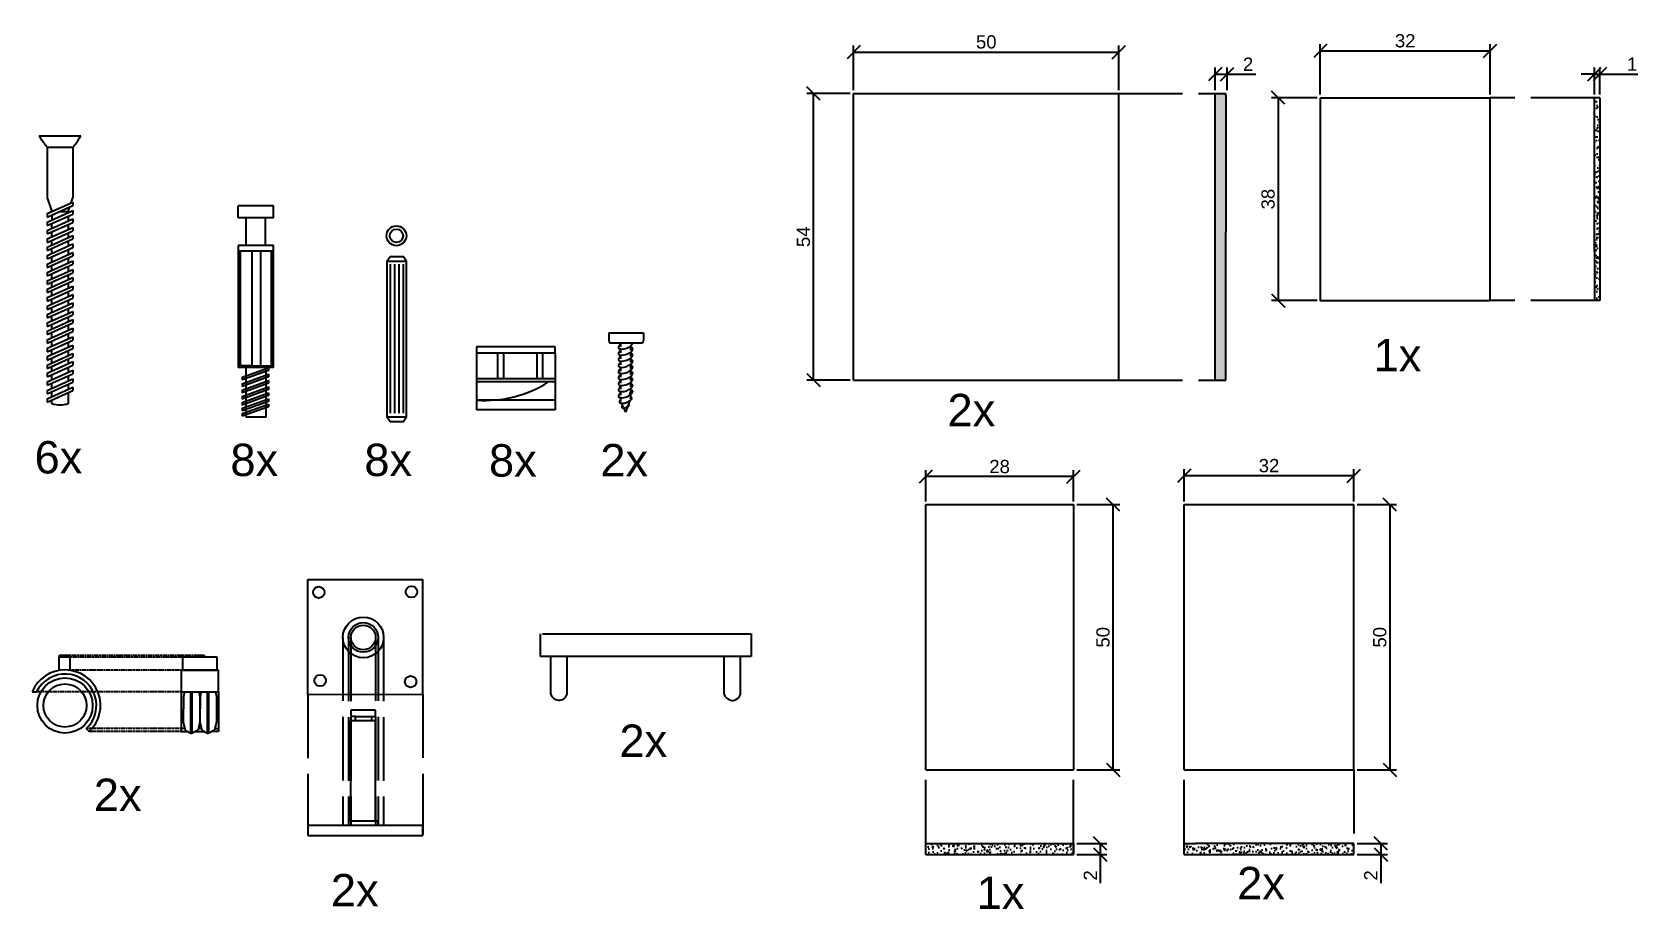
# Model space of a CAD drawing. Header units: inches. Extents: x 69 to 404, y 41 to 492.
# Drawn here: x 101.1 to 403.8, y 40.8 to 206 of the extents above; entities that cross this region are included whole.
import ezdxf

# ---------------------------------------------------------------- set-up
doc = ezdxf.new("R2010")
doc.units = ezdxf.units.IN
doc.header["$MEASUREMENT"] = 0
doc.linetypes.add('ACAD_ISO02W100', pattern=[15, 12, -3])
for name, color, linetype in [('Chiodi', 1, 'Continuous'), ('LINE', 3, 'ACAD_ISO02W100'), ('Oltedal', 7, 'Continuous'), ('Quote', 4, 'Continuous')]:
    doc.layers.add(name, color=color, linetype=linetype)
doc.styles.get("Standard").update_dxf_attribs({"font": 'Arial.ttf'})
doc.dimstyles.new('ISO-25', dxfattribs={"dimtxt": 2.5, "dimasz": 2.5, "dimexe": 1.25, "dimexo": 0.625, "dimtad": 1, "dimdec": 0, "dimtxsty": 'Standard', "dimblk": 'OBLIQUE', "dimblk1": 'OBLIQUE', "dimblk2": 'OBLIQUE', "dimcen": 2.5, "dimadec": 0, "dimazin": 0, "dimtfac": 1, "dimtdec": 0, "dimtmove": 0, "dimatfit": 3, "dimfxl": 1, "dimarcsym": 1})
pattern_1 = [(50, (23.9792, -90.4118), (2.1517805, -0.1882564), [0.225, -2.475]), (355, (23.9792, -90.4118), (-0.416254, 2.256576), [0.18, -1.98]), (100.45144, (24.1585, -90.4275), (1.735527, 2.06832), [0.191221, -2.103426]), (46.1842, (23.9792, -89.8118), (3.201724, -0.496558), [0.3375, -3.7125]), (96.6356, (24.246, -89.8532), (2.803986, 2.922356), [0.28683, -3.155141]), (351.1842, (23.979, -89.8118), (2.803986, 2.922356), [0.27, -2.97]), (21, (24.2792, -89.9618), (1.790721, -1.207857), [0.225, -2.475]), (326, (24.2792, -89.9618), (0.729946, 2.17545), [0.18, -1.98]), (71.45144, (24.4284, -90.0625), (2.520667, 0.967593), [0.191221, -2.103426]), (37.5, (23.97915, -90.4118), (0.0364796, 0.9986816), [0, -1.956, 0, -2.01, 0, -1.9875]), (7.5, (23.9792, -90.4118), (0.7892086, 1.1832351), [0, -1.146, 0, -1.911, 0, -0.7575]), (327.5, (23.31015, -90.4118), (1.6014673, -0.0676646), [0, -0.75, 0, -2.34, 0, -3.105]), (317.5, (23.0102, -90.4118), (1.7495585, 0.300315), [0, -0.975, 0, -1.554, 0, -2.205])]

# ---------------------------------------------------------------- blocks, each defined once
blk = doc.blocks.new('_Oblique')
at = {"color": 0, "linetype": 'ByBlock', "lineweight": -2}
blk.add_line((-0.5, -0.5), (0.5, 0.5), dxfattribs=at)
blk = doc.blocks.new('*D16')
at = {"layer": 'Defpoints', "color": 0, "transparency": 16777216}
for p in [(396.66, 198.13), (395.63, 193.68), (396.66, 193.68)]:
    blk.add_point(p, dxfattribs=at)
at = {"layer": 'Quote', "color": 0, "lineweight": -2, "transparency": 16777216}
for p, q in [((395.63, 198.13), (393.13, 198.13)), ((395.63, 194.3), (395.63, 199.38)), ((395.63, 198.13), (396.66, 198.13)), ((396.66, 194.3), (396.66, 199.38)), ((396.66, 198.13), (403.83, 198.13))]:
    blk.add_line(p, q, dxfattribs=at)
at = {"layer": 'Quote', "color": 0, "lineweight": -2, "transparency": 16777216, "xscale": 2.5, "yscale": 2.5, "zscale": 2.5}
blk.add_blockref('_Oblique', (395.63, 198.13), dxfattribs=at)
at = {"layer": 'Quote', "color": 0, "lineweight": -2, "transparency": 16777216, "xscale": 2.5, "yscale": 2.5, "zscale": 2.5, "rotation": 180}
blk.add_blockref('_Oblique', (396.66, 198.13), dxfattribs=at)
at = {"layer": 'Quote', "color": 0, "transparency": 16777216, "insert": (402.74, 200.01), "char_height": 2.5, "attachment_point": 5}
blk.add_mtext('1', dxfattribs=at)
blk = doc.blocks.new('*D17')
at = {"layer": 'Defpoints', "color": 0, "transparency": 16777216}
for p in [(297.42, 53.13), (297.42, 51.07), (302.47, 51.07)]:
    blk.add_point(p, dxfattribs=at)
at = {"layer": 'Quote', "color": 0, "lineweight": -2, "transparency": 16777216}
for p, q in [((298.04, 53.13), (303.72, 53.13)), ((302.47, 53.13), (302.47, 51.07)), ((298.04, 51.07), (303.72, 51.07)), ((302.47, 51.07), (302.47, 45.65))]:
    blk.add_line(p, q, dxfattribs=at)
at = {"layer": 'Quote', "color": 0, "lineweight": -2, "transparency": 16777216, "xscale": 2.5, "yscale": 2.5, "zscale": 2.5}
for p, rotation in [((302.47, 53.13), 90), ((302.47, 51.07), 270)]:
    blk.add_blockref('_Oblique', p, dxfattribs=dict(at, rotation=rotation))
at = {"layer": 'Quote', "color": 0, "transparency": 16777216, "insert": (300.6, 47.11), "char_height": 2.5, "attachment_point": 5, "rotation": 90}
blk.add_mtext('2', dxfattribs=at)
blk = doc.blocks.new('*D18')
at = {"layer": 'Defpoints', "color": 0, "transparency": 16777216}
for p in [(350.29, 53.1), (350.29, 51.07), (355.35, 51.07)]:
    blk.add_point(p, dxfattribs=at)
at = {"layer": 'Quote', "color": 0, "lineweight": -2, "transparency": 16777216}
for p, q in [((350.91, 53.1), (356.6, 53.1)), ((355.35, 53.1), (355.35, 51.07)), ((350.91, 51.07), (356.6, 51.07)), ((355.35, 51.07), (355.35, 45.65))]:
    blk.add_line(p, q, dxfattribs=at)
at = {"layer": 'Quote', "color": 0, "lineweight": -2, "transparency": 16777216, "xscale": 2.5, "yscale": 2.5, "zscale": 2.5}
for p, rotation in [((355.35, 53.1), 90), ((355.35, 51.07), 270)]:
    blk.add_blockref('_Oblique', p, dxfattribs=dict(at, rotation=rotation))
at = {"layer": 'Quote', "color": 0, "transparency": 16777216, "insert": (353.47, 47.11), "char_height": 2.5, "attachment_point": 5, "rotation": 90}
blk.add_mtext('2', dxfattribs=at)
blk = doc.blocks.new('*D19')
at = {"layer": 'Defpoints', "color": 0, "transparency": 16777216}
for p in [(297.42, 116.98), (304.89, 116.98), (297.42, 66.98)]:
    blk.add_point(p, dxfattribs=at)
at = {"layer": 'Quote', "color": 0, "lineweight": -2, "transparency": 16777216}
for p, q in [((298.04, 116.98), (306.14, 116.98)), ((304.89, 66.98), (304.89, 116.98)), ((298.04, 66.98), (306.14, 66.98))]:
    blk.add_line(p, q, dxfattribs=at)
at = {"layer": 'Quote', "color": 0, "lineweight": -2, "transparency": 16777216, "xscale": 2.5, "yscale": 2.5, "zscale": 2.5}
for p, rotation in [((304.89, 116.98), 90), ((304.89, 66.98), 270)]:
    blk.add_blockref('_Oblique', p, dxfattribs=dict(at, rotation=rotation))
at = {"layer": 'Quote', "color": 0, "transparency": 16777216, "insert": (303, 91.98), "char_height": 2.5, "attachment_point": 5, "rotation": 90}
blk.add_mtext('50', dxfattribs=at)
blk = doc.blocks.new('*D20')
at = {"layer": 'Defpoints', "color": 0, "transparency": 16777216}
for p in [(350.29, 116.98), (350.29, 66.98), (357.06, 66.98)]:
    blk.add_point(p, dxfattribs=at)
at = {"layer": 'Quote', "color": 0, "lineweight": -2, "transparency": 16777216}
for p, q in [((350.91, 116.98), (358.31, 116.98)), ((357.06, 116.98), (357.06, 66.98)), ((350.91, 66.98), (358.31, 66.98))]:
    blk.add_line(p, q, dxfattribs=at)
at = {"layer": 'Quote', "color": 0, "lineweight": -2, "transparency": 16777216, "xscale": 2.5, "yscale": 2.5, "zscale": 2.5}
for p, rotation in [((357.06, 116.98), 90), ((357.06, 66.98), 270)]:
    blk.add_blockref('_Oblique', p, dxfattribs=dict(at, rotation=rotation))
at = {"layer": 'Quote', "color": 0, "transparency": 16777216, "insert": (355.17, 91.98), "char_height": 2.5, "attachment_point": 5, "rotation": 90}
blk.add_mtext('50', dxfattribs=at)
blk = doc.blocks.new('*D21')
at = {"layer": 'Defpoints', "color": 0, "transparency": 16777216}
for p in [(269.56, 122.26), (269.56, 116.98), (297.42, 116.98)]:
    blk.add_point(p, dxfattribs=at)
at = {"layer": 'Quote', "color": 0, "lineweight": -2, "transparency": 16777216}
for p, q in [((269.56, 117.6), (269.56, 123.51)), ((297.42, 122.26), (269.56, 122.26)), ((297.42, 117.6), (297.42, 123.51))]:
    blk.add_line(p, q, dxfattribs=at)
at = {"layer": 'Quote', "color": 0, "lineweight": -2, "transparency": 16777216, "xscale": 2.5, "yscale": 2.5, "zscale": 2.5, "rotation": 180}
blk.add_blockref('_Oblique', (269.56, 122.26), dxfattribs=at)
at = {"layer": 'Quote', "color": 0, "lineweight": -2, "transparency": 16777216, "xscale": 2.5, "yscale": 2.5, "zscale": 2.5}
blk.add_blockref('_Oblique', (297.42, 122.26), dxfattribs=at)
at = {"layer": 'Quote', "color": 0, "transparency": 16777216, "insert": (283.49, 124.15), "char_height": 2.5, "attachment_point": 5}
blk.add_mtext('28', dxfattribs=at)
blk = doc.blocks.new('*D22')
at = {"layer": 'Defpoints', "color": 0, "transparency": 16777216}
for p in [(318.29, 122.43), (318.29, 116.98), (350.29, 116.98)]:
    blk.add_point(p, dxfattribs=at)
at = {"layer": 'Quote', "color": 0, "lineweight": -2, "transparency": 16777216}
for p, q in [((318.29, 117.6), (318.29, 123.68)), ((350.29, 122.43), (318.29, 122.43)), ((350.29, 117.6), (350.29, 123.68))]:
    blk.add_line(p, q, dxfattribs=at)
at = {"layer": 'Quote', "color": 0, "lineweight": -2, "transparency": 16777216, "xscale": 2.5, "yscale": 2.5, "zscale": 2.5, "rotation": 180}
blk.add_blockref('_Oblique', (318.29, 122.43), dxfattribs=at)
at = {"layer": 'Quote', "color": 0, "lineweight": -2, "transparency": 16777216, "xscale": 2.5, "yscale": 2.5, "zscale": 2.5}
blk.add_blockref('_Oblique', (350.29, 122.43), dxfattribs=at)
at = {"layer": 'Quote', "color": 0, "transparency": 16777216, "insert": (334.29, 124.32), "char_height": 2.5, "attachment_point": 5}
blk.add_mtext('32', dxfattribs=at)
blk = doc.blocks.new('*D23')
at = {"layer": 'Defpoints', "color": 0, "transparency": 16777216}
for p in [(326.38, 198.12), (324.11, 194.47), (326.38, 194.47)]:
    blk.add_point(p, dxfattribs=at)
at = {"layer": 'Quote', "color": 0, "lineweight": -2, "transparency": 16777216}
for p, q in [((324.11, 195.09), (324.11, 199.37)), ((324.11, 198.12), (326.38, 198.12)), ((326.38, 195.09), (326.38, 199.37)), ((326.38, 198.12), (331.8, 198.12))]:
    blk.add_line(p, q, dxfattribs=at)
at = {"layer": 'Quote', "color": 0, "lineweight": -2, "transparency": 16777216, "xscale": 2.5, "yscale": 2.5, "zscale": 2.5, "rotation": 180}
blk.add_blockref('_Oblique', (324.11, 198.12), dxfattribs=at)
at = {"layer": 'Quote', "color": 0, "lineweight": -2, "transparency": 16777216, "xscale": 2.5, "yscale": 2.5, "zscale": 2.5}
blk.add_blockref('_Oblique', (326.38, 198.12), dxfattribs=at)
at = {"layer": 'Quote', "color": 0, "transparency": 16777216, "insert": (330.34, 199.99), "char_height": 2.5, "attachment_point": 5}
blk.add_mtext('2', dxfattribs=at)
blk = doc.blocks.new('*D24')
at = {"layer": 'Defpoints', "color": 0, "transparency": 16777216}
for p in [(248.41, 194.47), (255.98, 194.47), (255.98, 140.47)]:
    blk.add_point(p, dxfattribs=at)
at = {"layer": 'Quote', "color": 0, "lineweight": -2, "transparency": 16777216}
for p, q in [((255.35, 194.47), (247.16, 194.47)), ((248.41, 140.47), (248.41, 194.47)), ((255.35, 140.47), (247.16, 140.47))]:
    blk.add_line(p, q, dxfattribs=at)
at = {"layer": 'Quote', "color": 0, "lineweight": -2, "transparency": 16777216, "xscale": 2.5, "yscale": 2.5, "zscale": 2.5}
for p, rotation in [((248.41, 194.47), 90), ((248.41, 140.47), 270)]:
    blk.add_blockref('_Oblique', p, dxfattribs=dict(at, rotation=rotation))
at = {"layer": 'Quote', "color": 0, "transparency": 16777216, "insert": (246.52, 167.47), "char_height": 2.5, "attachment_point": 5, "rotation": 90}
blk.add_mtext('54', dxfattribs=at)
blk = doc.blocks.new('*D25')
at = {"layer": 'Defpoints', "color": 0, "transparency": 16777216}
for p in [(305.98, 202.28), (255.98, 194.47), (305.98, 194.47)]:
    blk.add_point(p, dxfattribs=at)
at = {"layer": 'Quote', "color": 0, "lineweight": -2, "transparency": 16777216}
for p, q in [((255.98, 195.09), (255.98, 203.53)), ((305.98, 195.09), (305.98, 203.53)), ((255.98, 202.28), (305.98, 202.28))]:
    blk.add_line(p, q, dxfattribs=at)
at = {"layer": 'Quote', "color": 0, "lineweight": -2, "transparency": 16777216, "xscale": 2.5, "yscale": 2.5, "zscale": 2.5, "rotation": 180}
blk.add_blockref('_Oblique', (255.98, 202.28), dxfattribs=at)
at = {"layer": 'Quote', "color": 0, "lineweight": -2, "transparency": 16777216, "xscale": 2.5, "yscale": 2.5, "zscale": 2.5}
blk.add_blockref('_Oblique', (305.98, 202.28), dxfattribs=at)
at = {"layer": 'Quote', "color": 0, "transparency": 16777216, "insert": (280.98, 204.18), "char_height": 2.5, "attachment_point": 5}
blk.add_mtext('50', dxfattribs=at)
blk = doc.blocks.new('*D26')
at = {"layer": 'Defpoints', "color": 0, "transparency": 16777216}
for p in [(375.96, 202.5), (343.96, 193.68), (375.96, 193.68)]:
    blk.add_point(p, dxfattribs=at)
at = {"layer": 'Quote', "color": 0, "lineweight": -2, "transparency": 16777216}
for p, q in [((343.96, 194.3), (343.96, 203.75)), ((375.96, 194.3), (375.96, 203.75)), ((343.96, 202.5), (375.96, 202.5))]:
    blk.add_line(p, q, dxfattribs=at)
at = {"layer": 'Quote', "color": 0, "lineweight": -2, "transparency": 16777216, "xscale": 2.5, "yscale": 2.5, "zscale": 2.5, "rotation": 180}
blk.add_blockref('_Oblique', (343.96, 202.5), dxfattribs=at)
at = {"layer": 'Quote', "color": 0, "lineweight": -2, "transparency": 16777216, "xscale": 2.5, "yscale": 2.5, "zscale": 2.5}
blk.add_blockref('_Oblique', (375.96, 202.5), dxfattribs=at)
at = {"layer": 'Quote', "color": 0, "transparency": 16777216, "insert": (359.96, 204.39), "char_height": 2.5, "attachment_point": 5}
blk.add_mtext('32', dxfattribs=at)
blk = doc.blocks.new('*D27')
at = {"layer": 'Defpoints', "color": 0, "transparency": 16777216}
for p in [(343.96, 193.68), (336.01, 155.44), (343.96, 155.44)]:
    blk.add_point(p, dxfattribs=at)
at = {"layer": 'Quote', "color": 0, "lineweight": -2, "transparency": 16777216}
for p, q in [((343.34, 193.68), (334.76, 193.68)), ((336.01, 193.68), (336.01, 155.44)), ((343.34, 155.44), (334.76, 155.44))]:
    blk.add_line(p, q, dxfattribs=at)
at = {"layer": 'Quote', "color": 0, "lineweight": -2, "transparency": 16777216, "xscale": 2.5, "yscale": 2.5, "zscale": 2.5}
for p, rotation in [((336.01, 193.68), 90), ((336.01, 155.44), 270)]:
    blk.add_blockref('_Oblique', p, dxfattribs=dict(at, rotation=rotation))
at = {"layer": 'Quote', "color": 0, "transparency": 16777216, "insert": (334.12, 174.56), "char_height": 2.5, "attachment_point": 5, "rotation": 90}
blk.add_mtext('38', dxfattribs=at)

msp = doc.modelspace()

# ---------------------------------------------------------------- hatches: boundary and pattern name
h = msp.add_hatch()
h.set_pattern_fill('AR-CONC', color=256, scale=0.3)
h.set_pattern_definition(pattern_1)
h.paths.add_polyline_path([(326.17, 168.33), (326.17, 194.11), (326.17, 194.47), (324.11, 194.47), (324.11, 168.33), (324.11, 140.47), (326.17, 140.47)])
h = msp.add_hatch()
h.set_pattern_fill('AR-CONC', color=256, scale=0.3)
h.set_pattern_definition(pattern_1)
h.paths.add_polyline_path([(297.42, 53.13), (269.56, 53.13), (269.56, 51.07), (297.42, 51.07)])
h = msp.add_hatch()
h.set_pattern_fill('AR-CONC', color=256, scale=0.3)
h.set_pattern_definition(pattern_1)
h.paths.add_polyline_path([(350.29, 53.1), (348.23, 53.1), (320.4, 53.1), (318.29, 53.1), (318.29, 51.07), (350.29, 51.07)])
at = {"layer": 'Oltedal'}
h = msp.add_hatch(dxfattribs=at)
h.set_pattern_fill('AR-CONC', color=256, scale=0.3)
h.set_pattern_definition(pattern_1)
h.paths.add_polyline_path([(396.66, 193.68), (395.63, 193.68), (395.64, 164.77), (395.64, 155.45), (396.66, 155.45), (396.66, 164.77)])

# ---------------------------------------------------------------- linework, layer by layer
for p, q in [((396.66, 193.68), (395.63, 193.68)), ((395.64, 164.77), (395.64, 155.45)), ((396.66, 164.77), (396.66, 155.45)), ((396.66, 155.45), (395.64, 155.45)), ((131.94, 88.28), (131.94, 88.6)), ((129.89, 74.78), (129.22, 74.78)), ((269.56, 51.07), (269.56, 53.13))]:
    msp.add_line(p, q)
at = {"layer": 'Chiodi'}
for p, q in [((102.45, 186.49), (110.28, 186.49)), ((103.95, 184.35), (103.95, 174.83)), ((103.95, 184.35), (108.78, 184.35)), ((108.78, 184.35), (108.78, 174.83)), ((103.95, 174.83), (104.84, 172.23)), ((103.95, 171.83), (108.78, 174.01)), ((103.95, 171.19), (108.78, 173.36)), ((107.9, 172.23), (108.2, 173.1)), ((108.46, 173.87), (108.78, 174.83)), ((108.78, 174.01), (108.78, 173.36)), ((146.61, 173.31), (139.94, 173.31)), ((139.94, 171.01), (139.94, 173.31)), ((146.61, 171.01), (146.61, 173.31)), ((103.95, 170.22), (108.78, 172.4)), ((103.95, 171.83), (103.95, 171.83)), ((103.95, 171.83), (103.95, 171.19)), ((103.95, 169.57), (108.78, 171.75)), ((103.95, 168.65), (108.78, 170.83)), ((103.95, 170.22), (103.95, 169.57)), ((103.95, 168), (108.78, 170.18)), ((104.84, 171.59), (104.84, 170.62)), ((104.84, 169.05), (104.84, 169.97)), ((106.27, 172.23), (107.9, 172.23)), ((107.9, 172.23), (107.9, 172)), ((107.9, 171.35), (107.9, 170.43)), ((107.9, 169.78), (107.9, 168.83)), ((108.78, 172.4), (108.78, 171.75)), ((108.78, 170.82), (108.78, 170.18)), ((146.61, 171.01), (139.94, 171.01)), ((141.43, 165.82), (141.43, 171.01)), ((145.12, 165.82), (145.12, 171.01)), ((103.95, 167.05), (108.78, 169.23)), ((103.95, 168.65), (103.95, 168)), ((103.95, 166.4), (108.78, 168.58)), ((103.95, 167.05), (103.95, 166.4)), ((103.96, 165.52), (108.79, 167.7)), ((103.96, 164.87), (108.79, 167.05)), ((104.84, 167.45), (104.84, 168.4)), ((104.84, 165.91), (104.84, 166.8)), ((107.9, 168.18), (107.9, 167.3)), ((107.9, 166.65), (107.9, 165.72)), ((108.78, 169.23), (108.78, 168.58)), ((108.79, 167.69), (108.79, 167.05)), ((103.95, 163.94), (108.78, 166.12)), ((103.95, 163.29), (108.78, 165.47)), ((103.95, 162.32), (108.78, 164.5)), ((103.95, 163.94), (103.95, 163.29)), ((103.95, 161.68), (108.78, 163.85)), ((103.96, 165.52), (103.96, 164.87)), ((104.84, 164.34), (104.84, 165.27)), ((104.84, 162.72), (104.84, 163.69)), ((107.9, 165.07), (107.9, 164.11)), ((108.78, 166.12), (108.78, 165.47)), ((108.78, 164.5), (108.78, 163.85)), ((136.42, 164.75), (136.42, 164.75)), ((136.42, 164.75), (136.42, 164.75)), ((136.42, 164.75), (136.42, 164.75)), ((146.61, 165.82), (139.94, 165.82)), ((139.94, 165.82), (139.94, 142.85)), ((146.61, 164.75), (139.94, 164.75)), ((140.33, 164.75), (140.33, 143.12)), ((142.52, 164.76), (142.52, 143.12)), ((144.2, 143.12), (144.2, 164.75)), ((146.22, 143.12), (146.22, 164.75)), ((146.61, 142.85), (146.61, 165.82)), ((103.95, 160.75), (108.78, 162.93)), ((103.95, 162.32), (103.95, 161.68)), ((103.95, 160.1), (108.78, 162.28)), ((103.95, 159.16), (108.78, 161.33)), ((103.95, 160.75), (103.95, 160.1)), ((103.95, 158.51), (108.78, 160.68)), ((104.84, 161.15), (104.84, 162.08)), ((104.84, 159.56), (104.84, 160.5)), ((107.9, 163.46), (107.9, 162.54)), ((107.9, 161.89), (107.9, 160.94)), ((108.78, 162.93), (108.78, 162.28)), ((108.78, 161.33), (108.78, 160.68)), ((103.95, 159.16), (103.95, 158.51)), ((103.95, 156), (108.78, 158.18)), ((103.95, 155.35), (108.78, 157.53)), ((103.96, 157.62), (108.79, 159.8)), ((103.96, 156.98), (108.79, 159.15)), ((103.96, 157.62), (103.96, 156.98)), ((104.84, 158.02), (104.84, 158.91)), ((107.9, 160.29), (107.9, 159.4)), ((107.9, 158.75), (107.9, 157.78)), ((108.78, 158.18), (108.78, 157.53)), ((108.79, 159.8), (108.79, 159.15)), ((103.95, 154.39), (108.78, 156.57)), ((103.95, 156), (103.95, 155.35)), ((103.95, 153.74), (108.78, 155.92)), ((103.95, 152.82), (108.78, 154.99)), ((104.84, 156.4), (104.84, 157.37)), ((104.84, 154.79), (104.84, 155.75)), ((107.9, 157.14), (107.9, 156.17)), ((107.9, 155.52), (107.9, 154.6)), ((108.78, 156.56), (108.78, 155.92)), ((108.78, 154.99), (108.78, 154.34)), ((103.95, 154.39), (103.95, 153.74)), ((103.95, 152.17), (108.78, 154.34)), ((103.95, 151.22), (108.78, 153.4)), ((103.95, 152.82), (103.95, 152.17)), ((103.95, 150.57), (108.78, 152.75)), ((103.96, 149.69), (108.79, 151.87)), ((104.84, 153.22), (104.84, 154.14)), ((104.84, 151.62), (104.84, 152.57)), ((107.9, 153.95), (107.9, 153)), ((107.9, 152.35), (107.9, 151.47)), ((108.78, 153.39), (108.78, 152.75)), ((108.79, 151.86), (108.79, 151.22)), ((103.95, 151.22), (103.95, 150.57)), ((103.95, 148.06), (108.78, 150.24)), ((103.95, 147.42), (108.78, 149.59)), ((103.95, 146.45), (108.78, 148.63)), ((103.96, 149.04), (108.79, 151.22)), ((103.96, 149.69), (103.96, 149.04)), ((104.84, 150.08), (104.84, 150.97)), ((104.84, 148.46), (104.84, 149.43)), ((107.9, 150.82), (107.9, 149.85)), ((107.9, 149.2), (107.9, 148.23)), ((108.78, 150.24), (108.78, 149.59)), ((108.78, 148.63), (108.78, 147.98)), ((209.83, 149.37), (216.33, 149.37)), ((103.95, 148.06), (103.95, 147.42)), ((103.95, 145.8), (108.78, 147.98)), ((103.95, 144.88), (108.78, 147.06)), ((103.95, 146.45), (103.95, 145.8)), ((103.95, 144.23), (108.78, 146.41)), ((103.95, 143.28), (108.78, 145.46)), ((104.84, 146.85), (104.84, 147.82)), ((104.84, 145.28), (104.84, 146.2)), ((107.9, 147.58), (107.9, 146.66)), ((107.9, 146.01), (107.9, 145.06)), ((108.78, 147.05), (108.78, 146.41)), ((108.78, 145.46), (108.78, 144.81)), ((199.73, 146.75), (184.89, 146.75)), ((184.89, 146.75), (184.89, 145.53)), ((199.73, 145.53), (184.89, 145.53)), ((184.89, 145.53), (184.89, 134.86)), ((188.84, 145.51), (188.84, 140.69)), ((189.99, 145.51), (189.99, 140.69)), ((196.28, 145.5), (196.28, 140.68)), ((197.32, 145.5), (197.32, 140.68)), ((199.73, 145.53), (199.73, 146.75)), ((199.73, 145.53), (199.73, 134.86)), ((210, 147.47), (216.15, 147.47)), ((103.95, 144.88), (103.95, 144.23)), ((103.95, 142.63), (108.78, 144.81)), ((103.95, 143.28), (103.95, 142.63)), ((103.95, 140.13), (108.78, 142.31)), ((103.96, 141.75), (108.79, 143.93)), ((103.96, 141.1), (108.79, 143.28)), ((104.84, 143.68), (104.84, 144.63)), ((104.84, 142.15), (104.84, 143.03)), ((107.9, 144.42), (107.9, 143.53)), ((107.9, 142.88), (107.9, 141.91)), ((108.78, 142.3), (108.78, 141.66)), ((108.79, 143.93), (108.79, 143.28)), ((142.67, 143.12), (139.94, 143.12)), ((143.27, 142.85), (139.94, 142.85)), ((140.69, 140.99), (145.67, 142.79)), ((141.36, 142.86), (141.36, 133.44)), ((142.67, 143.12), (146.61, 143.12)), ((146.61, 142.85), (143.27, 142.85)), ((145.19, 133.44), (145.19, 142.85)), ((145.67, 142.79), (145.67, 142.28)), ((103.95, 139.48), (108.78, 141.66)), ((103.95, 138.51), (108.78, 140.69)), ((103.95, 140.13), (103.95, 139.48)), ((103.95, 137.87), (108.78, 140.04)), ((103.96, 141.75), (103.96, 141.1)), ((104.84, 140.53), (104.84, 141.5)), ((104.84, 138.91), (104.84, 139.88)), ((107.9, 141.26), (107.9, 140.3)), ((107.9, 139.65), (107.9, 138.72)), ((108.78, 140.69), (108.78, 140.04)), ((140.69, 139.76), (145.67, 141.56)), ((140.69, 140.99), (140.69, 140.49)), ((140.69, 138.58), (145.67, 140.37)), ((140.69, 139.76), (140.69, 139.26)), ((140.69, 139.26), (140.7, 139.26)), ((145.67, 142.28), (140.7, 140.49)), ((145.67, 141.06), (140.7, 139.26)), ((145.67, 139.87), (140.7, 138.07)), ((145.67, 141.56), (145.67, 141.06)), ((145.67, 140.37), (145.67, 139.87)), ((199.73, 140.69), (184.89, 140.69)), ((199.73, 140.11), (184.89, 140.11)), ((103.95, 136.94), (108.78, 139.12)), ((103.95, 138.51), (103.95, 137.87)), ((103.95, 136.29), (108.78, 138.47)), ((103.95, 136.94), (103.95, 136.29)), ((104.84, 137.34), (104.84, 138.27)), ((104.84, 136.01), (104.84, 136.69)), ((107.9, 138.08), (107.9, 136.01)), ((108.78, 139.12), (108.78, 138.47)), ((140.68, 136.24), (145.66, 138.04)), ((140.68, 135.15), (145.66, 136.95)), ((140.68, 136.24), (140.68, 135.74)), ((140.69, 138.58), (140.69, 138.07)), ((145.66, 137.53), (140.69, 135.74)), ((145.66, 136.44), (140.69, 134.65)), ((140.7, 137.38), (145.68, 139.17)), ((140.7, 137.38), (140.7, 136.87)), ((145.68, 138.67), (140.71, 136.87)), ((145.66, 138.04), (145.66, 137.53)), ((145.66, 136.95), (145.66, 136.44)), ((145.68, 139.17), (145.68, 138.67)), ((199.73, 136.68), (184.89, 136.68)), ((140.68, 134.14), (145.65, 135.93)), ((140.68, 135.15), (140.68, 134.65)), ((140.68, 134.14), (140.68, 133.63)), ((145.65, 135.43), (140.69, 133.63)), ((145.19, 133.44), (141.36, 133.44)), ((145.65, 135.93), (145.65, 135.43)), ((199.73, 134.86), (184.89, 134.86)), ((153.07, 102.87), (174.73, 102.89)), ((153.09, 81.23), (153.07, 102.87)), ((174.75, 81.25), (174.73, 102.89)), ((196.95, 88.37), (196.95, 92.63)), ((197.34, 92.63), (236.65, 92.61)), ((236.65, 92.61), (236.65, 88.35)), ((106.18, 85.79), (106.18, 88.28)), ((106.18, 88.28), (108.25, 88.28)), ((106.25, 88.6), (108.19, 88.6)), ((106.25, 88.28), (106.25, 88.6)), ((108.19, 88.6), (108.19, 88.28)), ((108.25, 85.78), (108.25, 88.28)), ((129.54, 85.78), (129.54, 88.28)), ((129.54, 88.28), (135.94, 88.28)), ((131.94, 88.6), (133.54, 88.6)), ((133.54, 88.6), (133.54, 88.28)), ((135.94, 88.28), (135.94, 85.78)), ((236.65, 88.37), (196.95, 88.37)), ((198.84, 88.35), (198.84, 81.41)), ((201.94, 81.23), (201.94, 88.37)), ((231.52, 88.32), (231.52, 81.39)), ((234.62, 81.21), (234.62, 88.35)), ((136.26, 85.78), (129.22, 85.78)), ((129.22, 85.78), (129.22, 81.71)), ((129.54, 85.78), (135.94, 85.78)), ((136.26, 81.71), (136.26, 85.78)), ((101.09, 81.69), (101.94, 81.71)), ((129.22, 81.71), (136.26, 81.71)), ((129.22, 81.71), (129.22, 74.22)), ((129.62, 80.81), (129.6, 76.08)), ((129.82, 81.71), (129.62, 80.81)), ((131.04, 73.93), (131.04, 81.71)), ((131.3, 73.93), (131.3, 81.71)), ((132.51, 81.71), (132.72, 80.81)), ((132.72, 80.81), (132.74, 76.08)), ((132.76, 80.81), (132.74, 76.08)), ((132.97, 81.71), (132.76, 80.81)), ((134.18, 73.93), (134.18, 81.71)), ((134.44, 73.93), (134.44, 81.71)), ((135.66, 81.71), (135.86, 80.81)), ((135.86, 80.81), (135.88, 76.08)), ((136.26, 81.71), (136.26, 74.22)), ((153.09, 81.23), (174.73, 81.25)), ((129.6, 76.08), (129.97, 74.45)), ((132.74, 76.08), (132.37, 74.45)), ((132.74, 76.08), (133.11, 74.45)), ((135.88, 76.08), (135.51, 74.45)), ((165.84, 78.22), (161.21, 78.22)), ((161.21, 78.22), (161.21, 77.07)), ((162.06, 77.07), (161.21, 77.07)), ((161.21, 57.3), (161.21, 76.27)), ((165.84, 76.27), (161.21, 76.27)), ((162.06, 76.27), (162.06, 77.07)), ((162.06, 77.07), (165.05, 77.07)), ((165.05, 77.07), (165.05, 76.27)), ((165.05, 77.07), (165.84, 77.07)), ((165.84, 77.07), (165.84, 78.22)), ((165.84, 57.3), (165.84, 76.27)), ((111.31, 74.78), (111.83, 74.22)), ((129.22, 74.22), (130.46, 74.21)), ((129.97, 74.45), (131.04, 73.93)), ((131.04, 73.93), (131.3, 73.93)), ((132.37, 74.45), (131.3, 73.93)), ((131.86, 74.21), (133.63, 74.2)), ((133.04, 74.78), (132.44, 74.78)), ((133.11, 74.45), (134.18, 73.93)), ((134.18, 73.93), (134.44, 73.93)), ((135.51, 74.45), (134.44, 73.93)), ((136.26, 74.22), (135.03, 74.22)), ((135.59, 74.78), (136.26, 74.78)), ((174.73, 56.51), (153.09, 56.51)), ((153.09, 56.51), (153.09, 54.61)), ((153.09, 54.61), (174.73, 54.61)), ((166.31, 57.3), (160.74, 57.3)), ((160.74, 57.3), (160.74, 56.51)), ((166.31, 56.51), (166.31, 57.3)), ((166.31, 56.51), (166.31, 56.51)), ((174.73, 54.61), (174.73, 56.51))]:
    msp.add_line(p, q, dxfattribs=at)
at = {"layer": 'Chiodi', "color": 1}
for p, q in [((167.94, 162.9), (168.57, 163.75)), ((171.68, 162.9), (171.07, 163.75)), ((167.94, 162.9), (171.68, 162.9)), ((167.94, 162.9), (167.94, 133.55)), ((168.57, 162.3), (168.57, 134.23)), ((169.4, 162.3), (169.4, 134.23)), ((170.23, 162.3), (170.23, 134.23)), ((171.07, 162.3), (171.07, 134.23)), ((171.68, 133.55), (171.68, 162.9)), ((168.57, 132.61), (167.94, 133.55)), ((167.94, 133.55), (171.68, 133.55)), ((171.07, 132.61), (171.68, 133.55)), ((171.07, 132.61), (168.57, 132.61))]:
    msp.add_line(p, q, dxfattribs=at)
at = {"layer": 'Chiodi', "color": 1, "linetype": 'Continuous'}
msp.add_line((168.57, 163.75), (171.07, 163.75), dxfattribs=at)
at = {"layer": 'Chiodi', "lineweight": 25}
for p, q in [((209.83, 149.37), (209.83, 147.89)), ((216.33, 149.37), (216.33, 147.89)), ((212.03, 147.42), (212.03, 146.75)), ((212.03, 146.31), (212.03, 145.61)), ((213.93, 146.88), (213.93, 146.18)), ((213.93, 145.74), (213.93, 145.03)), ((212.03, 145.17), (212.03, 144.46)), ((212.03, 144.02), (212.03, 143.32)), ((212.03, 142.88), (212.03, 142.17)), ((213.93, 144.59), (213.93, 143.89)), ((213.93, 143.45), (213.93, 142.74)), ((213.93, 142.3), (213.93, 141.6)), ((212.03, 141.73), (212.03, 141.03)), ((212.03, 140.58), (212.03, 139.88)), ((212.03, 139.44), (212.03, 138.73)), ((213.93, 141.16), (213.93, 140.45)), ((213.93, 140.01), (213.93, 139.31)), ((212.03, 138.29), (212.03, 137.59)), ((212.03, 137.15), (212.03, 136.44)), ((213.78, 136.58), (213.42, 135.61)), ((213.93, 138.87), (213.93, 138.16)), ((213.93, 137.72), (213.93, 137.02)), ((212.17, 136.1), (212.54, 135.34)), ((212.61, 135.19), (212.98, 134.44)), ((213.34, 135.41), (212.98, 134.44))]:
    msp.add_line(p, q, dxfattribs=at)
at = {"layer": 'Chiodi', "color": 1, "linetype": 'Continuous'}
for radius in [1.87, 1.25]:
    msp.add_circle((169.78, 167.66), radius, dxfattribs=at)
at = {"layer": 'Chiodi'}
for centre, radius in [((155.13, 100.46), 1.08), ((172.61, 100.54), 1.08), ((163.53, 91.96), 3.84), ((163.53, 91.96), 2.79), ((163.53, 91.96), 2.32), ((155.39, 83.83), 1.08), ((107.29, 79.13), 5.21), ((107.29, 79.13), 4.06), ((172.46, 83.62), 1.08)]:
    msp.add_circle(centre, radius, dxfattribs=at)
for centre, radius, start, end in [((186.4, 159.31), 22.68, 266.1903, 302.1172), ((106.37, 141.67), 5.86, 254.8385, 285.1615), ((107.29, 79.13), 6.7, 312.7548, 157.5394), ((107.29, 79.13), 5.93, 312.7548, 154.2337), ((200.42, 81.72), 1.6, 190.9523, 342.3177), ((233.1, 81.69), 1.6, 190.9523, 342.3177)]:
    msp.add_arc(centre, radius, start, end, dxfattribs=at)
for points in [[(103.95, 184.35), (103.47, 184.94), (102.45, 186.49)], [(108.78, 184.35), (109.26, 184.94), (110.28, 186.49)]]:
    msp.add_spline(points, degree=3, dxfattribs=at)
at = {"layer": 'Chiodi', "lineweight": 25}
for points in [[(209.83, 147.89), (209.83, 147.73), (209.89, 147.58), (210, 147.47)], [(211.95, 147.14), (211.82, 147.03), (211.71, 146.89), (211.64, 146.74)], [(211.95, 145.99), (211.82, 145.88), (211.71, 145.75), (211.64, 145.6)], [(212.03, 147.19), (212, 147.17), (211.98, 147.16), (211.95, 147.14)], [(212.03, 146.05), (212, 146.03), (211.98, 146.01), (211.95, 145.99)], [(212.26, 146.29), (212.9, 146.32), (213.51, 146.54), (214.01, 146.94)], [(212.26, 145.15), (212.9, 145.17), (213.51, 145.4), (214.01, 145.8)], [(213.91, 146.1), (213.93, 146.13), (213.93, 146.15), (213.93, 146.18)], [(214.18, 146.54), (214.1, 146.58), (214.02, 146.6), (213.93, 146.62)], [(214.18, 145.39), (214.1, 145.43), (214.02, 145.46), (213.93, 145.47)], [(214.01, 146.94), (214.14, 147.05), (214.24, 147.18), (214.31, 147.34)], [(214.01, 145.8), (214.14, 145.9), (214.24, 146.04), (214.31, 146.19)], [(216.15, 147.47), (216.27, 147.58), (216.33, 147.73), (216.33, 147.89)], [(211.95, 144.84), (211.82, 144.74), (211.71, 144.6), (211.64, 144.45)], [(211.95, 143.7), (211.82, 143.59), (211.71, 143.46), (211.64, 143.3)], [(211.95, 142.55), (211.82, 142.45), (211.71, 142.31), (211.64, 142.16)], [(212.03, 144.9), (212, 144.88), (211.98, 144.86), (211.95, 144.84)], [(212.03, 143.76), (212, 143.74), (211.98, 143.72), (211.95, 143.7)], [(212.03, 142.61), (212, 142.59), (211.98, 142.57), (211.95, 142.55)], [(212.26, 144), (212.9, 144.03), (213.51, 144.25), (214.01, 144.65)], [(212.26, 142.86), (212.9, 142.88), (213.51, 143.11), (214.01, 143.51)], [(212.26, 141.71), (212.9, 141.73), (213.51, 141.96), (214.01, 142.36)], [(213.91, 144.96), (213.93, 144.98), (213.93, 145.01), (213.93, 145.03)], [(213.91, 143.81), (213.93, 143.84), (213.93, 143.86), (213.93, 143.89)], [(213.91, 142.67), (213.93, 142.69), (213.93, 142.72), (213.93, 142.74)], [(214.18, 144.25), (214.1, 144.29), (214.02, 144.31), (213.93, 144.33)], [(214.18, 143.1), (214.1, 143.14), (214.02, 143.17), (213.93, 143.18)], [(214.01, 144.65), (214.14, 144.76), (214.24, 144.89), (214.31, 145.05)], [(214.01, 143.51), (214.14, 143.61), (214.24, 143.75), (214.31, 143.9)], [(214.01, 142.36), (214.14, 142.47), (214.24, 142.6), (214.31, 142.76)], [(211.95, 141.41), (211.82, 141.3), (211.71, 141.17), (211.64, 141.01)], [(211.95, 140.26), (211.82, 140.16), (211.71, 140.02), (211.64, 139.87)], [(212.03, 141.47), (212, 141.45), (211.98, 141.43), (211.95, 141.41)], [(212.03, 140.32), (212, 140.3), (211.98, 140.28), (211.95, 140.26)], [(212.26, 140.57), (212.9, 140.59), (213.51, 140.82), (214.01, 141.22)], [(212.26, 139.42), (212.9, 139.44), (213.51, 139.67), (214.01, 140.07)], [(213.91, 141.52), (213.93, 141.55), (213.93, 141.57), (213.93, 141.6)], [(213.91, 140.38), (213.93, 140.4), (213.93, 140.43), (213.93, 140.45)], [(213.91, 139.23), (213.93, 139.25), (213.93, 139.28), (213.93, 139.31)], [(214.18, 141.96), (214.1, 142), (214.02, 142.02), (213.93, 142.04)], [(214.18, 140.81), (214.1, 140.85), (214.02, 140.88), (213.93, 140.89)], [(214.18, 139.67), (214.1, 139.7), (214.02, 139.73), (213.93, 139.75)], [(214.01, 141.22), (214.14, 141.32), (214.24, 141.46), (214.31, 141.61)], [(214.01, 140.07), (214.14, 140.18), (214.24, 140.31), (214.31, 140.47)], [(214.01, 138.92), (214.14, 139.03), (214.24, 139.17), (214.31, 139.32)], [(211.95, 139.12), (211.82, 139.01), (211.71, 138.88), (211.64, 138.72)], [(211.95, 137.97), (211.82, 137.87), (211.71, 137.73), (211.64, 137.58)], [(212.03, 136.75), (211.94, 136.67), (211.88, 136.57), (211.83, 136.47)], [(212.03, 139.18), (212, 139.16), (211.98, 139.14), (211.95, 139.12)], [(212.03, 138.03), (212, 138.01), (211.98, 137.99), (211.95, 137.97)], [(212.26, 138.28), (212.9, 138.3), (213.51, 138.53), (214.01, 138.92)], [(212.26, 137.13), (212.9, 137.15), (213.51, 137.38), (214.01, 137.78)], [(212.36, 136.09), (212.91, 136.1), (213.44, 136.3), (213.86, 136.64)], [(213.7, 137.81), (213.79, 137.88), (213.87, 137.98), (213.91, 138.09)], [(213.86, 136.64), (213.98, 136.74), (214.07, 136.85), (214.13, 136.98)], [(213.91, 138.09), (213.93, 138.11), (213.93, 138.14), (213.93, 138.16)], [(213.91, 136.94), (213.93, 136.96), (213.93, 136.99), (213.93, 137.02)], [(214.18, 138.52), (214.1, 138.56), (214.02, 138.59), (213.93, 138.6)], [(214.02, 137.28), (213.99, 137.3), (213.96, 137.31), (213.93, 137.32)], [(214.01, 137.78), (214.14, 137.88), (214.24, 138.02), (214.31, 138.17)], [(212.41, 135.6), (212.36, 135.55), (212.32, 135.49), (212.29, 135.42)], [(212.35, 135.24), (212.43, 135.21), (212.51, 135.19), (212.59, 135.19)], [(212.59, 135.19), (212.59, 135.19), (212.61, 135.19), (212.61, 135.19)], [(212.61, 135.19), (212.94, 135.2), (213.25, 135.32), (213.51, 135.53)], [(213.35, 135.54), (213.38, 135.56), (213.4, 135.58), (213.42, 135.61)], [(213.51, 135.53), (213.58, 135.58), (213.63, 135.65), (213.67, 135.73)], [(213.6, 135.91), (213.58, 135.92), (213.56, 135.93), (213.54, 135.94)]]:
    msp.add_open_spline(points, degree=3, dxfattribs=at)
for points in [[(211.64, 146.74), (211.63, 146.71), (211.62, 146.67), (211.62, 146.63), (211.62, 146.53), (211.68, 146.44), (211.77, 146.39)], [(211.64, 145.59), (211.63, 145.56), (211.62, 145.52), (211.62, 145.49), (211.62, 145.38), (211.68, 145.29), (211.77, 145.25)], [(211.77, 146.39), (211.92, 146.33), (212.07, 146.29), (212.23, 146.29), (212.24, 146.29), (212.25, 146.29), (212.26, 146.29)], [(214.31, 146.19), (214.33, 146.23), (214.34, 146.26), (214.34, 146.3), (214.34, 146.4), (214.28, 146.5), (214.18, 146.54)], [(214.31, 145.05), (214.33, 145.08), (214.34, 145.12), (214.34, 145.16), (214.34, 145.26), (214.28, 145.35), (214.18, 145.39)], [(214.31, 147.34), (214.33, 147.37), (214.34, 147.41), (214.34, 147.45), (214.34, 147.46), (214.34, 147.47), (214.33, 147.49)], [(211.64, 144.45), (211.63, 144.42), (211.62, 144.38), (211.62, 144.34), (211.62, 144.24), (211.68, 144.14), (211.77, 144.1)], [(211.64, 143.3), (211.63, 143.27), (211.62, 143.23), (211.62, 143.19), (211.62, 143.09), (211.68, 143), (211.77, 142.96)], [(211.77, 145.25), (211.92, 145.18), (212.07, 145.15), (212.23, 145.15), (212.24, 145.15), (212.25, 145.15), (212.26, 145.15)], [(211.77, 144.1), (211.92, 144.04), (212.07, 144), (212.23, 144), (212.24, 144), (212.25, 144), (212.26, 144)], [(211.77, 142.96), (211.92, 142.89), (212.07, 142.86), (212.23, 142.86), (212.24, 142.86), (212.25, 142.86), (212.26, 142.86)], [(214.31, 143.9), (214.33, 143.94), (214.34, 143.97), (214.34, 144.01), (214.34, 144.11), (214.28, 144.21), (214.18, 144.25)], [(214.31, 142.76), (214.33, 142.79), (214.34, 142.83), (214.34, 142.86), (214.34, 142.97), (214.28, 143.06), (214.18, 143.1)], [(211.64, 142.16), (211.63, 142.12), (211.62, 142.09), (211.62, 142.05), (211.62, 141.95), (211.68, 141.85), (211.77, 141.81)], [(211.64, 141.01), (211.63, 140.98), (211.62, 140.94), (211.62, 140.9), (211.62, 140.8), (211.68, 140.71), (211.77, 140.66)], [(211.64, 139.87), (211.63, 139.83), (211.62, 139.8), (211.62, 139.76), (211.62, 139.66), (211.68, 139.56), (211.77, 139.52)], [(211.77, 141.81), (211.92, 141.74), (212.07, 141.71), (212.23, 141.71), (212.24, 141.71), (212.25, 141.71), (212.26, 141.71)], [(211.77, 140.66), (211.92, 140.6), (212.07, 140.57), (212.23, 140.57), (212.24, 140.57), (212.25, 140.57), (212.26, 140.57)], [(211.77, 139.52), (211.92, 139.45), (212.07, 139.42), (212.23, 139.42), (212.24, 139.42), (212.25, 139.42), (212.26, 139.42)], [(214.31, 141.61), (214.33, 141.64), (214.34, 141.68), (214.34, 141.72), (214.34, 141.82), (214.28, 141.92), (214.18, 141.96)], [(214.31, 140.47), (214.33, 140.5), (214.34, 140.54), (214.34, 140.57), (214.34, 140.68), (214.28, 140.77), (214.18, 140.81)], [(214.31, 139.32), (214.33, 139.35), (214.34, 139.39), (214.34, 139.43), (214.34, 139.53), (214.28, 139.62), (214.18, 139.67)], [(211.64, 138.72), (211.63, 138.69), (211.62, 138.65), (211.62, 138.61), (211.62, 138.51), (211.68, 138.42), (211.77, 138.37)], [(211.64, 137.58), (211.63, 137.54), (211.62, 137.51), (211.62, 137.47), (211.62, 137.36), (211.68, 137.27), (211.77, 137.23)], [(211.77, 138.37), (211.92, 138.31), (212.07, 138.28), (212.23, 138.28), (212.24, 138.28), (212.25, 138.28), (212.26, 138.28)], [(211.77, 137.23), (211.92, 137.16), (212.07, 137.13), (212.23, 137.13), (212.24, 137.13), (212.25, 137.13), (212.26, 137.13)], [(211.83, 136.47), (211.82, 136.44), (211.81, 136.41), (211.81, 136.38), (211.81, 136.29), (211.86, 136.21), (211.94, 136.17)], [(214.13, 136.98), (214.14, 137.01), (214.15, 137.05), (214.15, 137.08), (214.15, 137.17), (214.1, 137.25), (214.02, 137.28)], [(214.31, 138.17), (214.33, 138.21), (214.34, 138.25), (214.34, 138.28), (214.34, 138.39), (214.28, 138.48), (214.18, 138.52)], [(211.94, 136.17), (212.06, 136.11), (212.2, 136.09), (212.33, 136.09), (212.34, 136.09), (212.35, 136.09), (212.36, 136.09)], [(212.29, 135.42), (212.28, 135.4), (212.27, 135.38), (212.27, 135.36), (212.27, 135.31), (212.31, 135.26), (212.35, 135.24)], [(213.67, 135.73), (213.68, 135.75), (213.68, 135.77), (213.68, 135.79), (213.68, 135.84), (213.65, 135.89), (213.6, 135.91)]]:
    msp.add_open_spline(points, degree=3, knots=[0, 0, 0, 0, 1, 1, 1, 2, 2, 2, 2], dxfattribs=at)
at = {"layer": 'LINE'}
for p, q in [((305.98, 194.47), (324.11, 194.47)), ((395.63, 193.68), (375.96, 193.68)), ((395.64, 155.45), (375.96, 155.44)), ((305.98, 140.47), (326.17, 140.47)), ((159.66, 91.98), (159.66, 56.51)), ((160.74, 91.96), (160.74, 56.51)), ((161.21, 91.95), (161.21, 56.51)), ((165.84, 91.99), (165.84, 56.51)), ((166.31, 92), (166.31, 56.51)), ((167.37, 91.96), (167.37, 56.51)), ((153.09, 81.23), (153.09, 54.61)), ((174.73, 81.25), (174.73, 54.81)), ((269.56, 53.13), (269.56, 66.98)), ((297.42, 53.13), (297.42, 66.98)), ((318.29, 53.1), (318.29, 66.98)), ((350.29, 66.98), (350.29, 53.1))]:
    msp.add_line(p, q, dxfattribs=at)
at = {"layer": 'LINE', "ltscale": 0.03}
for p, q in [((108.19, 88.6), (131.94, 88.6)), ((108.25, 88.28), (129.54, 88.28)), ((129.22, 85.78), (108.25, 85.78)), ((129.22, 81.71), (101.94, 81.71)), ((129.22, 74.78), (111.31, 74.78)), ((129.22, 74.22), (111.83, 74.22))]:
    msp.add_line(p, q, dxfattribs=at)
at = {"layer": 'Oltedal'}
for p, q in [((255.98, 140.47), (255.98, 194.47)), ((255.98, 194.47), (305.98, 194.47)), ((305.98, 140.47), (305.98, 194.47)), ((324.11, 168.33), (324.11, 194.47)), ((324.11, 194.47), (326.17, 194.47)), ((326.17, 194.11), (326.17, 194.47)), ((326.17, 194.11), (326.17, 168.33)), ((343.96, 193.68), (375.96, 193.68)), ((343.96, 193.68), (343.96, 155.44)), ((375.96, 155.44), (375.96, 193.68)), ((395.64, 164.77), (395.63, 193.68)), ((396.66, 193.68), (396.66, 164.77)), ((324.11, 140.47), (324.11, 168.33)), ((326.17, 140.47), (326.17, 168.33)), ((343.87, 155.44), (375.87, 155.44)), ((255.98, 140.47), (305.98, 140.47)), ((269.56, 66.98), (269.56, 116.98)), ((269.56, 116.98), (297.42, 116.98)), ((297.42, 116.98), (297.42, 66.98)), ((318.29, 66.98), (318.29, 116.98)), ((318.29, 116.98), (350.29, 116.98)), ((350.29, 66.98), (350.29, 116.98)), ((269.56, 66.98), (297.42, 66.98)), ((318.29, 66.98), (350.29, 66.98)), ((269.56, 53.13), (297.42, 53.13)), ((297.42, 51.07), (297.42, 53.13)), ((297.42, 53.13), (297.42, 51.07)), ((318.29, 51.07), (318.29, 53.1)), ((318.29, 53.1), (320.4, 53.1)), ((348.23, 53.1), (320.4, 53.1)), ((350.29, 53.1), (348.23, 53.1)), ((350.29, 51.07), (350.29, 53.1)), ((269.56, 51.07), (297.42, 51.07)), ((318.29, 51.07), (350.29, 51.07))]:
    msp.add_line(p, q, dxfattribs=at)

# ---------------------------------------------------------------- texts
at = {"char_height": 6.1, "attachment_point": 1}
for s, insert in [('1x', (354, 148.21)), ('2x', (273.68, 137.86)), ('6x', (101.56, 128.96)), ('8x', (138.48, 128.47)), ('8x', (163.74, 128.47)), ('8x', (187.23, 128.37)), ('2x', (208.23, 128.41)), ('2x', (211.83, 75.54)), ('2x', (112.73, 65.35)), ('2x', (328.29, 48.71)), ('2x', (157.42, 47.38)), ('1x', (279.17, 46.9))]:
    msp.add_mtext_dynamic_manual_height_columns(s, width=12.7421, gutter_width=1, heights=[0], dxfattribs=dict(at, insert=insert))

# ---------------------------------------------------------------- dimensions: what is measured, and where the dimension line sits
at = {"layer": 'Quote'}
for base, p1, p2, picture, middle in [((375.96, 202.5), (343.96, 193.68), (375.96, 193.68), '*D26', (359.96, 204.39)), ((305.98, 202.28), (255.98, 194.47), (305.98, 194.47), '*D25', (280.98, 204.18)), ((326.38, 198.12), (324.11, 194.47), (326.38, 194.47), '*D23', (330.34, 199.99)), ((269.56, 122.26), (297.42, 116.98), (269.56, 116.98), '*D21', (283.49, 124.15)), ((318.29, 122.43), (350.29, 116.98), (318.29, 116.98), '*D22', (334.29, 124.32))]:
    dim = msp.add_linear_dim(base=base, p1=p1, p2=p2, dimstyle='ISO-25', dxfattribs=at)
    dim.commit()
    dim.dimension.update_dxf_attribs({"geometry": picture, "text_midpoint": middle})
dim = msp.add_linear_dim(base=(396.66, 198.13), p1=(395.63, 193.68), p2=(396.66, 193.68), dimstyle='ISO-25', dxfattribs=at)
dim.commit()
dim.dimension.update_dxf_attribs({"geometry": '*D16', "text_midpoint": (402.74, 198.13), "dimtype": 160})
for base, p1, p2, picture, middle in [((248.41, 194.47), (255.98, 140.47), (255.98, 194.47), '*D24', (246.52, 167.47)), ((336.01, 155.44), (343.96, 193.68), (343.96, 155.44), '*D27', (334.12, 174.56)), ((304.89, 116.98), (297.42, 66.98), (297.42, 116.98), '*D19', (303, 91.98)), ((357.06, 66.98), (350.29, 116.98), (350.29, 66.98), '*D20', (355.17, 91.98)), ((302.47, 51.07), (297.42, 53.13), (297.42, 51.07), '*D17', (300.6, 47.11)), ((355.35, 51.07), (350.29, 53.1), (350.29, 51.07), '*D18', (353.47, 47.11))]:
    dim = msp.add_linear_dim(base=base, p1=p1, p2=p2, angle=90, dimstyle='ISO-25', dxfattribs=at)
    dim.commit()
    dim.dimension.update_dxf_attribs({"geometry": picture, "text_midpoint": middle})

doc.saveas('drawing.dxf')
